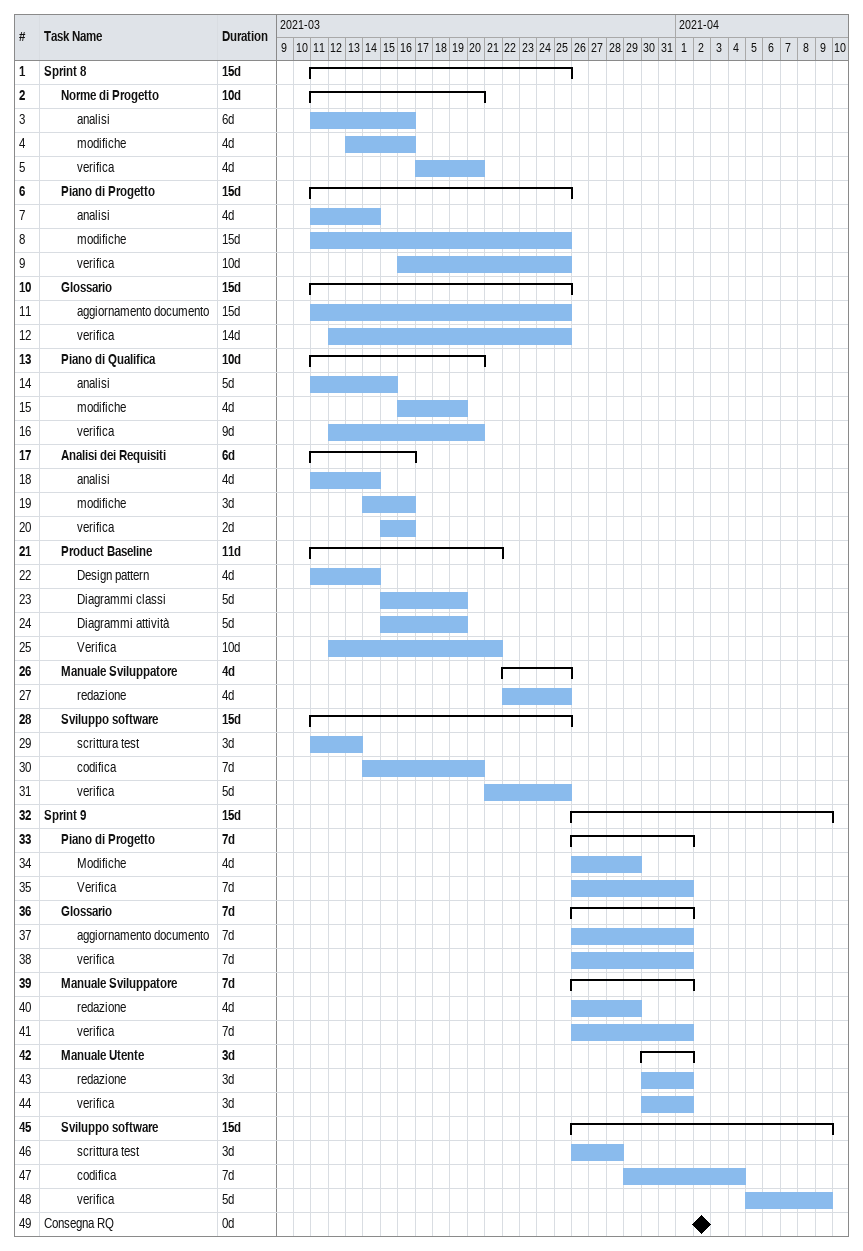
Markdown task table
| ID | Level | Task | Duration | Start | Finish |
|---|---|---|---|---|---|
| 1 | 1 | **Sprint 8** | 15d | 2021-03-11 | 2021-03-25 |
| 2 | 2 | **Norme di Progetto** | 10d | 2021-03-11 | 2021-03-20 |
| 3 | 3 | analisi | 6d | 2021-03-11 | 2021-03-16 |
| 4 | 3 | modifiche | 4d | 2021-03-13 | 2021-03-16 |
| 5 | 3 | verifica | 4d | 2021-03-17 | 2021-03-20 |
| 6 | 2 | **Piano di Progetto** | 15d | 2021-03-11 | 2021-03-25 |
| 7 | 3 | analisi | 4d | 2021-03-11 | 2021-03-14 |
| 8 | 3 | modifiche | 15d | 2021-03-11 | 2021-03-25 |
| 9 | 3 | verifica | 10d | 2021-03-16 | 2021-03-25 |
| 10 | 2 | **Glossario** | 15d | 2021-03-11 | 2021-03-25 |
| 11 | 3 | aggiornamento documento | 15d | 2021-03-11 | 2021-03-25 |
| 12 | 3 | verifica | 14d | 2021-03-12 | 2021-03-25 |
| 13 | 2 | **Piano di Qualifica** | 10d | 2021-03-11 | 2021-03-20 |
| 14 | 3 | analisi | 5d | 2021-03-11 | 2021-03-15 |
| 15 | 3 | modifiche | 4d | 2021-03-16 | 2021-03-19 |
| 16 | 3 | verifica | 9d | 2021-03-12 | 2021-03-20 |
| 17 | 2 | **Analisi dei Requisiti** | 6d | 2021-03-11 | 2021-03-16 |
| 18 | 3 | analisi | 4d | 2021-03-11 | 2021-03-14 |
| 19 | 3 | modifiche | 3d | 2021-03-14 | 2021-03-16 |
| 20 | 3 | verifica | 2d | 2021-03-15 | 2021-03-16 |
| 21 | 2 | **Product Baseline** | 11d | 2021-03-11 | 2021-03-21 |
| 22 | 3 | Design pattern | 4d | 2021-03-11 | 2021-03-14 |
| 23 | 3 | Diagrammi classi | 5d | 2021-03-15 | 2021-03-19 |
| 24 | 3 | Diagrammi attività | 5d | 2021-03-15 | 2021-03-19 |
| 25 | 3 | Verifica | 10d | 2021-03-12 | 2021-03-21 |
| 26 | 2 | **Manuale Sviluppatore** | 4d | 2021-03-22 | 2021-03-25 |
| 27 | 3 | redazione | 4d | 2021-03-22 | 2021-03-25 |
| 28 | 2 | **Sviluppo software** | 15d | 2021-03-11 | 2021-03-25 |
| 29 | 3 | scrittura test | 3d | 2021-03-11 | 2021-03-13 |
| 30 | 3 | codifica | 7d | 2021-03-14 | 2021-03-20 |
| 31 | 3 | verifica | 5d | 2021-03-21 | 2021-03-25 |
| 32 | 1 | **Sprint 9** | 15d | 2021-03-26 | 2021-04-09 |
| 33 | 2 | **Piano di Progetto** | 7d | 2021-03-26 | 2021-04-01 |
| 34 | 3 | Modifiche | 4d | 2021-03-26 | 2021-03-29 |
| 35 | 3 | Verifica | 7d | 2021-03-26 | 2021-04-01 |
| 36 | 2 | **Glossario** | 7d | 2021-03-26 | 2021-04-01 |
| 37 | 3 | aggiornamento documento | 7d | 2021-03-26 | 2021-04-01 |
| 38 | 3 | verifica | 7d | 2021-03-26 | 2021-04-01 |
| 39 | 2 | **Manuale Sviluppatore** | 7d | 2021-03-26 | 2021-04-01 |
| 40 | 3 | redazione | 4d | 2021-03-26 | 2021-03-29 |
| 41 | 3 | verifica | 7d | 2021-03-26 | 2021-04-01 |
| 42 | 2 | **Manuale Utente** | 3d | 2021-03-30 | 2021-04-01 |
| 43 | 3 | redazione | 3d | 2021-03-30 | 2021-04-01 |
| 44 | 3 | verifica | 3d | 2021-03-30 | 2021-04-01 |
| 45 | 2 | **Sviluppo software** | 15d | 2021-03-26 | 2021-04-09 |
| 46 | 3 | scrittura test | 3d | 2021-03-26 | 2021-03-28 |
| 47 | 3 | codifica | 7d | 2021-03-29 | 2021-04-04 |
| 48 | 3 | verifica | 5d | 2021-04-05 | 2021-04-09 |
| 49 | 1 | Consegna RQ | 0d | 2021-04-02 | 2021-04-02 |
